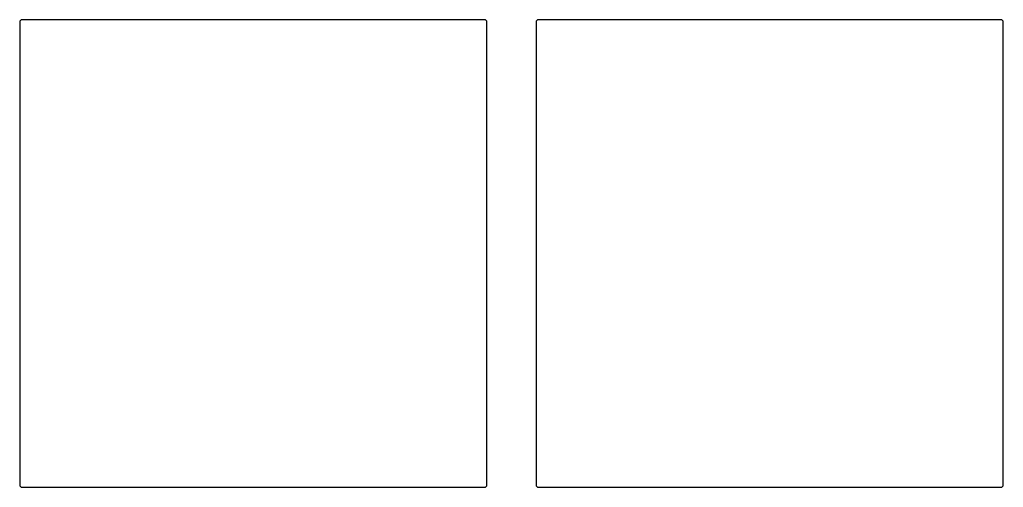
# Model space of a CAD drawing. Header units: millimetres. Extents: x 52 to 252, y -148 to -52.
import ezdxf

# ---------------------------------------------------------------- set-up
doc = ezdxf.new("R2010")
doc.units = ezdxf.units.MM

msp = doc.modelspace()

# ---------------------------------------------------------------- linework, layer by layer
for p, q in [((52.5, -53), (52.5, -147)), ((147, -52.5), (53, -52.5)), ((147.5, -147), (147.5, -53)), ((157.5, -53), (157.5, -147)), ((252, -52.5), (158, -52.5)), ((252.5, -147), (252.5, -53)), ((53, -147.5), (147, -147.5)), ((158, -147.5), (252, -147.5))]:
    msp.add_line(p, q)
for centre, start, end in [((53, -53), 90, 180), ((147, -53), 0, 90), ((158, -53), 90, 180), ((252, -53), 0, 90), ((53, -147), 180, 270), ((147, -147), 270, 0), ((158, -147), 180, 270), ((252, -147), 270, 0)]:
    msp.add_arc(centre, 0.5, start, end)

doc.saveas('drawing.dxf')
